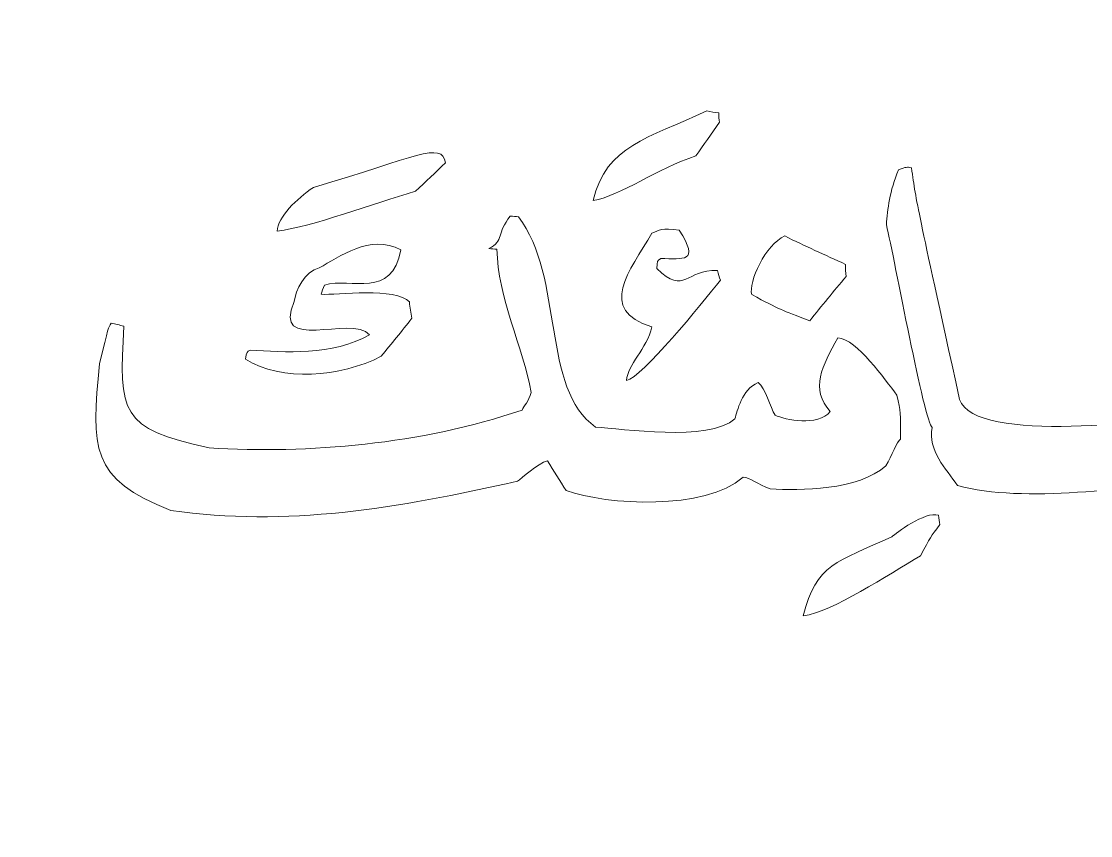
# Model space of a CAD drawing. Header units: inches. Extents: x -10.1 to 4.4, y -4.3 to 7.7.
# Drawn here: x -7.33 to -5.946, y -1.301 to -0.247 of the extents above; entities that cross this region are included whole.
import ezdxf

# ---------------------------------------------------------------- set-up
doc = ezdxf.new("R2010")
doc.units = ezdxf.units.IN
doc.header["$MEASUREMENT"] = 0
doc.layers.add('Layer 1', color=7, linetype='Continuous')

msp = doc.modelspace()

# ---------------------------------------------------------------- linework, layer by layer
at = {"layer": 'Layer 1', "color": 250, "lineweight": 5}
for points, knots in [([(-7.2263, -2.75), (-6.5468, -2.7457), (-5.8697, -2.7298), (-5.605, -2.7295), (-5.605, -2.7295), (-5.5469, -2.7674), (-5.4886, -2.7216), (-5.4287, -2.6465), (-5.4287, -2.6465), (-5.3914, -2.7166), (-5.3094, -2.7448), (-5.2129, -2.7224), (-5.2129, -2.7224), (-5.2129, -2.7224), (-4.9944, -2.6823), (-4.9944, -2.6823), (-4.9944, -2.6823), (-4.9944, -2.6823), (-4.685, -2.7486), (-4.685, -2.7486), (-4.685, -2.7486), (-4.5984, -2.7555), (-4.5091, -2.7053), (-4.5079, -2.5222), (-4.5079, -2.5222), (-4.4426, -2.235), (-4.6187, -2.1), (-4.4842, -1.8194), (-4.4842, -1.8194), (-4.507, -1.7291), (-4.5303, -1.4574), (-4.6127, -1.4241), (-4.6127, -1.4241), (-4.5512, -1.4205), (-4.493, -1.3276), (-4.5073, -1.1837), (-4.5073, -1.1837), (-4.5073, -1.1837), (-4.4849, 1.6364), (-4.4849, 1.6364), (-4.4849, 1.6364), (-4.4614, 1.722), (-4.5458, 1.8747), (-4.5744, 1.9267), (-4.5744, 1.9267), (-4.5765, 2.0093), (-4.4907, 2.0352), (-4.4869, 2.1697), (-4.4869, 2.1697), (-4.4869, 2.1697), (-4.4865, 2.3486), (-4.4865, 2.3486), (-4.4865, 2.3486), (-4.6105, 2.3546), (-4.8408, 2.1498), (-4.8826, 2.3909), (-4.8826, 2.3909), (-4.8811, 2.6033), (-4.7799, 2.5403), (-4.6226, 2.5161), (-4.6226, 2.5161), (-4.3514, 2.5293), (-4.5225, 2.7394), (-4.6174, 2.7359), (-4.6174, 2.7359), (-4.9019, 2.7251), (-5.1374, 2.7614), (-5.4036, 2.6502), (-5.4036, 2.6502), (-5.6819, 2.7827), (-5.7084, 2.7482), (-5.997, 2.7393), (-5.997, 2.7393), (-5.997, 2.7393), (-7.2263, 2.7302), (-7.2263, 2.7302), (-7.2263, 2.7302), (-7.2263, 2.7302), (-8.4556, 2.7393), (-8.4556, 2.7393), (-8.4556, 2.7393), (-8.7442, 2.7482), (-8.7707, 2.7827), (-9.049, 2.6502), (-9.049, 2.6502), (-9.3153, 2.7614), (-9.5507, 2.7251), (-9.8352, 2.7359), (-9.8352, 2.7359), (-9.9301, 2.7394), (-10.0959, 2.5242), (-9.8247, 2.511), (-9.8247, 2.511), (-9.6675, 2.5352), (-9.5816, 2.5441), (-9.58, 2.3913), (-9.58, 2.3913), (-9.6218, 2.1502), (-9.8422, 2.3546), (-9.9661, 2.3486), (-9.9661, 2.3486), (-9.9661, 2.3486), (-9.9657, 2.1697), (-9.9657, 2.1697), (-9.9657, 2.1697), (-9.9619, 2.0352), (-9.8761, 2.0093), (-9.8782, 1.9267), (-9.8782, 1.9267), (-9.9068, 1.8747), (-9.9912, 1.722), (-9.9677, 1.6364), (-9.9677, 1.6364), (-9.9677, 1.6364), (-9.9453, -1.1837), (-9.9453, -1.1837), (-9.9453, -1.1837), (-9.9596, -1.3276), (-9.9014, -1.4205), (-9.8399, -1.4241), (-9.8399, -1.4241), (-9.9223, -1.4574), (-9.9456, -1.7291), (-9.9684, -1.8194), (-9.9684, -1.8194), (-9.8339, -2.1), (-10.01, -2.235), (-9.9447, -2.5222), (-9.9447, -2.5222), (-9.9435, -2.7053), (-9.8542, -2.7555), (-9.7676, -2.7486), (-9.7676, -2.7486), (-9.7676, -2.7486), (-9.4582, -2.6823), (-9.4582, -2.6823), (-9.4582, -2.6823), (-9.4582, -2.6823), (-9.2397, -2.7224), (-9.2397, -2.7224), (-9.2397, -2.7224), (-9.1432, -2.7448), (-9.0612, -2.7166), (-9.0239, -2.6465), (-9.0239, -2.6465), (-8.964, -2.7216), (-8.9057, -2.7674), (-8.8476, -2.7295), (-8.8476, -2.7295), (-8.5829, -2.7298), (-7.9058, -2.7457), (-7.2263, -2.75)], [0, 0, 0, 0, 0.026316, 0.026316, 0.026316, 0.026316, 0.052632, 0.052632, 0.052632, 0.052632, 0.078947, 0.078947, 0.078947, 0.078947, 0.105263, 0.105263, 0.105263, 0.105263, 0.131579, 0.131579, 0.131579, 0.131579, 0.157895, 0.157895, 0.157895, 0.157895, 0.184211, 0.184211, 0.184211, 0.184211, 0.210526, 0.210526, 0.210526, 0.210526, 0.236842, 0.236842, 0.236842, 0.236842, 0.263158, 0.263158, 0.263158, 0.263158, 0.289474, 0.289474, 0.289474, 0.289474, 0.315789, 0.315789, 0.315789, 0.315789, 0.342105, 0.342105, 0.342105, 0.342105, 0.368421, 0.368421, 0.368421, 0.368421, 0.394737, 0.394737, 0.394737, 0.394737, 0.421053, 0.421053, 0.421053, 0.421053, 0.447368, 0.447368, 0.447368, 0.447368, 0.473684, 0.473684, 0.473684, 0.473684, 0.5, 0.5, 0.5, 0.5, 0.526316, 0.526316, 0.526316, 0.526316, 0.552632, 0.552632, 0.552632, 0.552632, 0.578947, 0.578947, 0.578947, 0.578947, 0.605263, 0.605263, 0.605263, 0.605263, 0.631579, 0.631579, 0.631579, 0.631579, 0.657895, 0.657895, 0.657895, 0.657895, 0.684211, 0.684211, 0.684211, 0.684211, 0.710526, 0.710526, 0.710526, 0.710526, 0.736842, 0.736842, 0.736842, 0.736842, 0.763158, 0.763158, 0.763158, 0.763158, 0.789474, 0.789474, 0.789474, 0.789474, 0.815789, 0.815789, 0.815789, 0.815789, 0.842105, 0.842105, 0.842105, 0.842105, 0.868421, 0.868421, 0.868421, 0.868421, 0.894737, 0.894737, 0.894737, 0.894737, 0.921053, 0.921053, 0.921053, 0.921053, 0.947368, 0.947368, 0.947368, 0.947368, 0.973684, 0.973684, 0.973684, 0.973684, 1, 1, 1, 1]), ([(-6.4262, -0.3779), (-6.4367, -0.393), (-6.4472, -0.4072), (-6.4568, -0.4215), (-6.4568, -0.4215), (-6.5068, -0.4377), (-6.5535, -0.4725), (-6.5898, -0.4792), (-6.5898, -0.4792), (-6.5725, -0.407), (-6.5195, -0.3996), (-6.4429, -0.363), (-6.4429, -0.363), (-6.4377, -0.3642), (-6.4325, -0.3654), (-6.4272, -0.3657), (-6.4272, -0.3657), (-6.4275, -0.37), (-6.4269, -0.3744), (-6.4262, -0.3779)], [0, 0, 0, 0, 0.2, 0.2, 0.2, 0.2, 0.4, 0.4, 0.4, 0.4, 0.6, 0.6, 0.6, 0.6, 0.8, 0.8, 0.8, 0.8, 1, 1, 1, 1]), ([(-6.7807, -0.4302), (-6.7937, -0.4425), (-6.8067, -0.4549), (-6.8197, -0.4672), (-6.8197, -0.4672), (-6.8758, -0.4831), (-6.952, -0.5127), (-6.9988, -0.5188), (-6.9988, -0.5188), (-6.9978, -0.5005), (-6.9736, -0.4767), (-6.9517, -0.4622), (-6.9517, -0.4622), (-6.8189, -0.4228), (-6.7861, -0.4021), (-6.7807, -0.4302)], [0, 0, 0, 0, 0.25, 0.25, 0.25, 0.25, 0.5, 0.5, 0.5, 0.5, 0.75, 0.75, 0.75, 0.75, 1, 1, 1, 1]), ([(-5.5305, -0.7586), (-5.5572, -0.8398), (-5.5853, -0.8417), (-5.6578, -0.8375), (-5.6578, -0.8375), (-5.6664, -0.8336), (-5.6748, -0.8287), (-5.6824, -0.8239), (-5.6824, -0.8239), (-5.7314, -0.8525), (-5.7458, -0.8577), (-5.7806, -0.8235), (-5.7806, -0.8235), (-5.7871, -0.8301), (-5.7927, -0.8368), (-5.7983, -0.8425), (-5.7983, -0.8425), (-5.8978, -0.8491), (-6.0314, -0.8719), (-6.1185, -0.8477), (-6.1185, -0.8477), (-6.1331, -0.826), (-6.1571, -0.8029), (-6.151, -0.7727), (-6.151, -0.7727), (-6.1612, -0.7669), (-6.1997, -0.5549), (-6.2103, -0.5107), (-6.2103, -0.5107), (-6.2091, -0.4899), (-6.2061, -0.4674), (-6.1948, -0.4393), (-6.1948, -0.4393), (-6.1841, -0.4356), (-6.1841, -0.4356), (-6.178, -0.4368), (-6.178, -0.4368), (-6.1711, -0.4842), (-6.1711, -0.4842), (-6.1156, -0.7365), (-6.1156, -0.7365), (-6.0963, -0.7959), (-5.8533, -0.7619), (-5.8049, -0.7594), (-5.8049, -0.7594), (-5.7876, -0.7474), (-5.7931, -0.7366), (-5.7771, -0.7184), (-5.7771, -0.7184), (-5.7736, -0.7186), (-5.7693, -0.7188), (-5.7649, -0.7191), (-5.7649, -0.7191), (-5.7353, -0.7678), (-5.7169, -0.7836), (-5.6756, -0.7207), (-5.6756, -0.7207), (-5.6703, -0.721), (-5.6651, -0.7213), (-5.6599, -0.7216), (-5.6599, -0.7216), (-5.6576, -0.7278), (-5.6553, -0.734), (-5.6522, -0.7403), (-5.6522, -0.7403), (-5.6504, -0.7404), (-5.6487, -0.7405), (-5.6461, -0.7407), (-5.6461, -0.7407), (-5.6462, -0.7433), (-5.6454, -0.7451), (-5.6447, -0.7468), (-5.6447, -0.7468), (-5.6429, -0.7469), (-5.6091, -0.7532), (-5.6083, -0.7393), (-5.6083, -0.7393), (-5.6109, -0.7392), (-5.6127, -0.7391), (-5.6144, -0.739), (-5.6144, -0.739), (-5.6166, -0.7162), (-5.6043, -0.6856), (-5.5931, -0.6592), (-5.5931, -0.6592), (-5.573, -0.6595), (-5.5703, -0.6727), (-5.555, -0.6814), (-5.555, -0.6814), (-5.5551, -0.684), (-5.5552, -0.6858), (-5.5553, -0.6875), (-5.5553, -0.6875), (-5.5536, -0.6876), (-5.5519, -0.6877), (-5.5501, -0.6878), (-5.5501, -0.6878), (-5.5385, -0.7146), (-5.5327, -0.735), (-5.5305, -0.7586)], [0, 0, 0, 0, 0.04, 0.04, 0.04, 0.04, 0.08, 0.08, 0.08, 0.08, 0.12, 0.12, 0.12, 0.12, 0.16, 0.16, 0.16, 0.16, 0.2, 0.2, 0.2, 0.2, 0.24, 0.24, 0.24, 0.24, 0.28, 0.28, 0.28, 0.28, 0.32, 0.32, 0.32, 0.32, 0.36, 0.36, 0.36, 0.36, 0.4, 0.4, 0.4, 0.4, 0.44, 0.44, 0.44, 0.44, 0.48, 0.48, 0.48, 0.48, 0.52, 0.52, 0.52, 0.52, 0.56, 0.56, 0.56, 0.56, 0.6, 0.6, 0.6, 0.6, 0.64, 0.64, 0.64, 0.64, 0.68, 0.68, 0.68, 0.68, 0.72, 0.72, 0.72, 0.72, 0.76, 0.76, 0.76, 0.76, 0.8, 0.8, 0.8, 0.8, 0.84, 0.84, 0.84, 0.84, 0.88, 0.88, 0.88, 0.88, 0.92, 0.92, 0.92, 0.92, 0.96, 0.96, 0.96, 0.96, 1, 1, 1, 1]), ([(-6.1922, -0.7878), (-6.1967, -0.7902), (-6.2031, -0.8098), (-6.2109, -0.8224), (-6.2109, -0.8224), (-6.2469, -0.8543), (-6.3223, -0.8544), (-6.3607, -0.8522), (-6.3607, -0.8522), (-6.377, -0.846), (-6.387, -0.8376), (-6.3958, -0.8371), (-6.3958, -0.8371), (-6.4447, -0.8805), (-6.5723, -0.8732), (-6.6246, -0.8545), (-6.6246, -0.8545), (-6.6327, -0.8419), (-6.6407, -0.8292), (-6.6487, -0.8157), (-6.6487, -0.8157), (-6.662, -0.8193), (-6.6825, -0.839), (-6.6879, -0.8422), (-6.6879, -0.8422), (-6.8433, -0.8777), (-6.9867, -0.9017), (-7.1362, -0.8801), (-7.1362, -0.8801), (-7.2408, -0.8393), (-7.2393, -0.7993), (-7.2286, -0.6902), (-7.2286, -0.6902), (-7.2171, -0.643), (-7.2171, -0.643), (-7.2133, -0.638), (-7.2133, -0.638), (-7.2081, -0.6391), (-7.2029, -0.6403), (-7.1969, -0.6415), (-7.1969, -0.6415), (-7.2034, -0.7544), (-7.2028, -0.7736), (-7.0868, -0.7993), (-7.0868, -0.7993), (-6.9575, -0.8067), (-6.8131, -0.795), (-6.6817, -0.7502), (-6.6817, -0.7502), (-6.6796, -0.7443), (-6.6732, -0.7394), (-6.6699, -0.7274), (-6.6699, -0.7274), (-6.6805, -0.6693), (-6.7135, -0.6039), (-6.7143, -0.542), (-6.7143, -0.542), (-6.7178, -0.5418), (-6.7213, -0.5416), (-6.7248, -0.5414), (-6.7248, -0.5414), (-6.7049, -0.5312), (-6.7149, -0.5211), (-6.697, -0.4994), (-6.697, -0.4994), (-6.6935, -0.4996), (-6.69, -0.4998), (-6.6865, -0.5), (-6.6865, -0.5), (-6.627, -0.5775), (-6.6574, -0.7238), (-6.5866, -0.7722), (-6.5866, -0.7722), (-6.5534, -0.7741), (-6.4405, -0.7919), (-6.4063, -0.7616), (-6.4063, -0.7616), (-6.4031, -0.7514), (-6.398, -0.7238), (-6.3764, -0.7146), (-6.3764, -0.7146), (-6.3671, -0.7212), (-6.3607, -0.7468), (-6.3543, -0.7568), (-6.3543, -0.7568), (-6.3415, -0.7627), (-6.2991, -0.7721), (-6.283, -0.7521), (-6.283, -0.7521), (-6.3094, -0.7228), (-6.2936, -0.6932), (-6.2731, -0.6569), (-6.2731, -0.6569), (-6.2487, -0.6583), (-6.2123, -0.7109), (-6.1968, -0.7309), (-6.1968, -0.7309), (-6.1919, -0.753), (-6.1919, -0.753), (-6.1922, -0.7878)], [0, 0, 0, 0, 0.04, 0.04, 0.04, 0.04, 0.08, 0.08, 0.08, 0.08, 0.12, 0.12, 0.12, 0.12, 0.16, 0.16, 0.16, 0.16, 0.2, 0.2, 0.2, 0.2, 0.24, 0.24, 0.24, 0.24, 0.28, 0.28, 0.28, 0.28, 0.32, 0.32, 0.32, 0.32, 0.36, 0.36, 0.36, 0.36, 0.4, 0.4, 0.4, 0.4, 0.44, 0.44, 0.44, 0.44, 0.48, 0.48, 0.48, 0.48, 0.52, 0.52, 0.52, 0.52, 0.56, 0.56, 0.56, 0.56, 0.6, 0.6, 0.6, 0.6, 0.64, 0.64, 0.64, 0.64, 0.68, 0.68, 0.68, 0.68, 0.72, 0.72, 0.72, 0.72, 0.76, 0.76, 0.76, 0.76, 0.8, 0.8, 0.8, 0.8, 0.84, 0.84, 0.84, 0.84, 0.88, 0.88, 0.88, 0.88, 0.92, 0.92, 0.92, 0.92, 0.96, 0.96, 0.96, 0.96, 1, 1, 1, 1]), ([(-6.8244, -0.6315), (-6.8376, -0.6482), (-6.8509, -0.6648), (-6.864, -0.6806), (-6.864, -0.6806), (-6.9173, -0.708), (-6.993, -0.7133), (-7.0396, -0.6845), (-7.0396, -0.6845), (-7.0381, -0.675), (-7.0381, -0.675), (-7.0336, -0.6727), (-7.0336, -0.6727), (-6.9899, -0.6751), (-6.9271, -0.6805), (-6.8791, -0.6528), (-6.8791, -0.6528), (-6.903, -0.6261), (-7.0067, -0.6777), (-6.9765, -0.6097), (-6.9765, -0.6097), (-6.9756, -0.5958), (-6.9627, -0.5704), (-6.9442, -0.5663), (-6.9442, -0.5663), (-6.9179, -0.5521), (-6.8794, -0.5221), (-6.8385, -0.5427), (-6.8385, -0.5427), (-6.8502, -0.6074), (-6.9028, -0.5782), (-6.9376, -0.5885), (-6.9376, -0.5885), (-6.9396, -0.5927), (-6.9407, -0.597), (-6.9418, -0.6004), (-6.9418, -0.6004), (-6.9217, -0.6016), (-6.8448, -0.5911), (-6.8275, -0.6104), (-6.8275, -0.6104), (-6.8271, -0.6174), (-6.8257, -0.6245), (-6.8244, -0.6315)], [0, 0, 0, 0, 0.090909, 0.090909, 0.090909, 0.090909, 0.181818, 0.181818, 0.181818, 0.181818, 0.272727, 0.272727, 0.272727, 0.272727, 0.363636, 0.363636, 0.363636, 0.363636, 0.454545, 0.454545, 0.454545, 0.454545, 0.545455, 0.545455, 0.545455, 0.545455, 0.636364, 0.636364, 0.636364, 0.636364, 0.727273, 0.727273, 0.727273, 0.727273, 0.818182, 0.818182, 0.818182, 0.818182, 0.909091, 0.909091, 0.909091, 0.909091, 1, 1, 1, 1]), ([(-6.4252, -0.5821), (-6.4497, -0.613), (-6.5271, -0.7087), (-6.5466, -0.7119), (-6.5466, -0.7119), (-6.5454, -0.6911), (-6.5206, -0.6716), (-6.5137, -0.6424), (-6.5137, -0.6424), (-6.5852, -0.6209), (-6.5428, -0.5702), (-6.5137, -0.5214), (-6.5137, -0.5214), (-6.5047, -0.5175), (-6.501, -0.5142), (-6.4784, -0.5173), (-6.4784, -0.5173), (-6.4511, -0.5606), (-6.4735, -0.5541), (-6.5024, -0.5542), (-6.5024, -0.5542), (-6.507, -0.5574), (-6.507, -0.5574), (-6.5075, -0.567), (-6.5075, -0.567), (-6.4702, -0.6031), (-6.4708, -0.5674), (-6.4288, -0.5697), (-6.4288, -0.5697), (-6.4282, -0.5741), (-6.4267, -0.5786), (-6.4252, -0.5821)], [0, 0, 0, 0, 0.125, 0.125, 0.125, 0.125, 0.25, 0.25, 0.25, 0.25, 0.375, 0.375, 0.375, 0.375, 0.5, 0.5, 0.5, 0.5, 0.625, 0.625, 0.625, 0.625, 0.75, 0.75, 0.75, 0.75, 0.875, 0.875, 0.875, 0.875, 1, 1, 1, 1]), ([(-6.2624, -0.5774), (-6.2784, -0.5965), (-6.2944, -0.6156), (-6.3095, -0.6348), (-6.3095, -0.6348), (-6.3473, -0.6205), (-6.3473, -0.6205), (-6.3847, -0.6009), (-6.3847, -0.6009), (-6.389, -0.585), (-6.3669, -0.5357), (-6.3417, -0.525), (-6.3417, -0.525), (-6.3162, -0.5378), (-6.2897, -0.5497), (-6.2632, -0.5617), (-6.2632, -0.5617), (-6.2635, -0.5669), (-6.263, -0.5722), (-6.2624, -0.5774)], [0, 0, 0, 0, 0.2, 0.2, 0.2, 0.2, 0.4, 0.4, 0.4, 0.4, 0.6, 0.6, 0.6, 0.6, 0.8, 0.8, 0.8, 0.8, 1, 1, 1, 1]), ([(-6.1411, -0.8985), (-6.1534, -0.9143), (-6.1534, -0.9143), (-6.1662, -0.9388), (-6.1662, -0.9388), (-6.2088, -0.9634), (-6.28, -1.0116), (-6.3179, -1.0164), (-6.3179, -1.0164), (-6.3018, -0.9494), (-6.2736, -0.9466), (-6.2033, -0.9141), (-6.2033, -0.9141), (-6.1987, -0.91), (-6.1602, -0.8808), (-6.143, -0.8862), (-6.143, -0.8862), (-6.1424, -0.8906), (-6.1418, -0.895), (-6.1411, -0.8985)], [0, 0, 0, 0, 0.2, 0.2, 0.2, 0.2, 0.4, 0.4, 0.4, 0.4, 0.6, 0.6, 0.6, 0.6, 0.8, 0.8, 0.8, 0.8, 1, 1, 1, 1])]:
    msp.add_open_spline(points, degree=3, knots=knots, dxfattribs=at)

doc.saveas('drawing.dxf')
